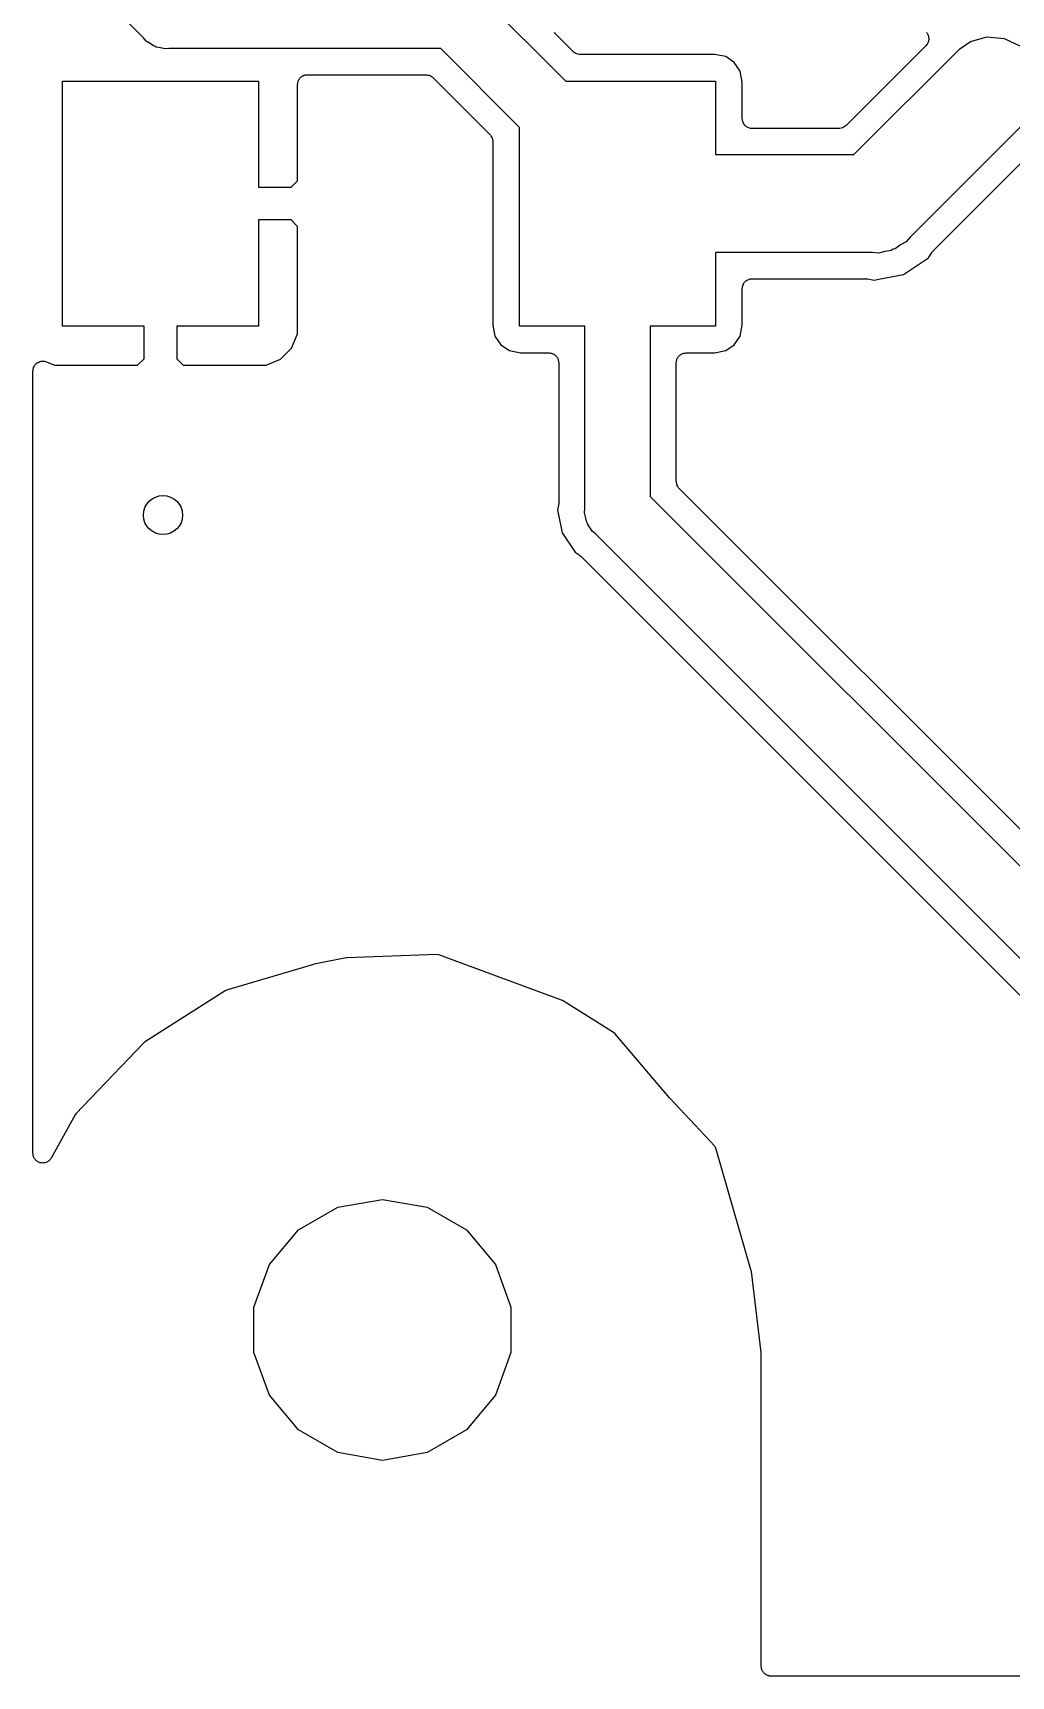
# Model space of a CAD drawing. Extents: x 86.1 to 122.5, y -104.2 to -55.1.
# Drawn here: x 86.13 to 93.74, y -104.24 to -91.46 of the extents above; entities that cross this region are included whole.
import ezdxf

# ---------------------------------------------------------------- set-up
doc = ezdxf.new("R2010")
doc.units = 0
doc.header["$MEASUREMENT"] = 0
doc.layers.add('BLACK', color=7, linetype='CONTINUOUS')

msp = doc.modelspace()

# ---------------------------------------------------------------- linework, layer by layer
at = {"layer": 'BLACK', "linetype": 'CONTINUOUS'}
for p, q in [((86.9904, -91.4975), (86.3025, -90.8096)), ((89.5955, -91.1539), (90.2752, -91.8337)), ((87.0121, -91.5233), (86.9904, -91.4975)), ((87.0413, -91.5401), (87.0121, -91.5233)), ((87.0689, -91.5595), (87.0413, -91.5401)), ((90.1921, -91.4626), (90.1877, -91.4546)), ((90.1953, -91.4653), (90.1921, -91.4626)), ((90.1976, -91.4688), (90.1953, -91.4653)), ((90.3316, -91.6027), (90.1976, -91.4688)), ((93.0808, -91.4552), (93.0855, -91.4599)), ((93.0855, -91.4599), (93.0883, -91.466)), ((93.0883, -91.5413), (93.0855, -91.5473)), ((93.0883, -91.466), (93.0921, -91.4714)), ((93.0921, -91.5358), (93.0883, -91.5413)), ((93.0921, -91.4714), (93.0939, -91.4779)), ((93.0939, -91.5294), (93.0921, -91.5358)), ((93.0939, -91.4779), (93.0967, -91.4839)), ((93.0967, -91.5233), (93.0939, -91.5294)), ((93.0967, -91.4839), (93.0973, -91.4905)), ((93.0973, -91.5167), (93.0967, -91.5233)), ((93.0973, -91.4905), (93.099, -91.497)), ((93.099, -91.5103), (93.0973, -91.5167)), ((93.099, -91.497), (93.0984, -91.5036)), ((93.0984, -91.5036), (93.099, -91.5103)), ((93.3403, -91.5815), (93.4226, -91.5239)), ((93.4226, -91.5239), (93.5524, -91.4891)), ((93.5524, -91.4891), (93.6863, -91.5008)), ((93.6863, -91.5008), (93.808, -91.5576)), ((87.0798, -91.5624), (87.0689, -91.5595)), ((87.0897, -91.5681), (87.0798, -91.5624)), ((87.1229, -91.5739), (87.0897, -91.5681)), ((87.1554, -91.5826), (87.1229, -91.5739)), ((87.189, -91.5797), (87.1554, -91.5826)), ((89.3028, -91.5797), (87.189, -91.5797)), ((89.916, -92.1929), (89.3028, -91.5797)), ((90.3343, -91.6046), (90.3316, -91.6027)), ((90.3365, -91.6072), (90.3343, -91.6046)), ((90.3451, -91.6122), (90.3365, -91.6072)), ((90.3533, -91.6179), (90.3451, -91.6122)), ((90.3565, -91.6188), (90.3533, -91.6179)), ((90.3594, -91.6204), (90.3565, -91.6188)), ((90.3692, -91.6222), (90.3594, -91.6204)), ((90.3788, -91.6247), (90.3692, -91.6222)), ((90.3822, -91.6244), (90.3788, -91.6247)), ((90.3855, -91.625), (90.3822, -91.6244)), ((91.4325, -91.625), (90.3855, -91.625)), ((91.5193, -91.6423), (91.4325, -91.625)), ((91.5865, -91.6872), (91.5193, -91.6423)), ((93.077, -91.5575), (92.4548, -92.1797)), ((92.5166, -92.4052), (93.3403, -91.5815)), ((93.0808, -91.552), (93.077, -91.5575)), ((93.0855, -91.5473), (93.0808, -91.552)), ((88.216, -91.8007), (88.2218, -91.7974)), ((88.2218, -91.7974), (88.2269, -91.7931)), ((88.2269, -91.7931), (88.2332, -91.7908)), ((88.2332, -91.7908), (88.2389, -91.7875)), ((88.2389, -91.7875), (88.2455, -91.7863)), ((88.2455, -91.7863), (88.2518, -91.7841)), ((88.2518, -91.7841), (88.2584, -91.7841)), ((88.2584, -91.7841), (88.265, -91.7829)), ((88.265, -91.7829), (89.1871, -91.7829)), ((89.1871, -91.7829), (89.1904, -91.7835)), ((89.1904, -91.7835), (89.1937, -91.7832)), ((89.1937, -91.7832), (89.2033, -91.7858)), ((89.2033, -91.7858), (89.2131, -91.7875)), ((89.2131, -91.7875), (89.216, -91.7892)), ((89.216, -91.7892), (89.2193, -91.79)), ((89.2193, -91.79), (89.2274, -91.7958)), ((89.2274, -91.7958), (89.236, -91.8007)), ((91.6314, -91.7544), (91.5865, -91.6872)), ((91.6487, -91.8412), (91.6314, -91.7544)), ((86.36, -93.7387), (86.36, -91.8337)), ((86.36, -91.8337), (87.884, -91.8337)), ((87.884, -91.8337), (87.884, -92.6592)), ((88.1888, -91.8591), (88.19, -91.8525)), ((88.1888, -92.6086), (88.1888, -91.8591)), ((88.19, -91.8459), (88.1922, -91.8396)), ((88.19, -91.8525), (88.19, -91.8459)), ((88.1922, -91.8396), (88.1934, -91.833)), ((88.1934, -91.833), (88.1967, -91.8273)), ((88.1967, -91.8273), (88.199, -91.821)), ((88.199, -91.821), (88.2033, -91.8159)), ((88.2033, -91.8159), (88.2066, -91.8101)), ((88.2066, -91.8101), (88.2117, -91.8058)), ((88.2117, -91.8058), (88.216, -91.8007)), ((89.236, -91.8007), (89.2382, -91.8033)), ((89.2382, -91.8033), (89.2409, -91.8052)), ((89.2409, -91.8052), (89.685, -92.2493)), ((90.2752, -91.8337), (91.44, -91.8337)), ((91.44, -91.8337), (91.44, -92.4052)), ((91.6487, -92.1258), (91.6487, -91.8412)), ((91.6498, -92.1324), (91.6487, -92.1258)), ((91.6498, -92.139), (91.6498, -92.1324)), ((91.6521, -92.1453), (91.6498, -92.139)), ((91.6533, -92.1519), (91.6521, -92.1453)), ((91.6566, -92.1576), (91.6533, -92.1519)), ((91.6589, -92.1639), (91.6566, -92.1576)), ((91.6632, -92.169), (91.6589, -92.1639)), ((91.6665, -92.1748), (91.6632, -92.169)), ((91.6716, -92.1791), (91.6665, -92.1748)), ((91.6759, -92.1842), (91.6716, -92.1791)), ((92.452, -92.1816), (92.4499, -92.1842)), ((92.4548, -92.1797), (92.452, -92.1816)), ((93.871, -92.1285), (92.9556, -93.0438)), ((89.685, -92.2493), (89.6869, -92.252)), ((89.6869, -92.252), (89.6895, -92.2542)), ((89.6895, -92.2542), (89.6945, -92.2628)), ((89.6945, -92.2628), (89.7002, -92.271)), ((89.7002, -92.271), (89.7011, -92.2742)), ((89.7011, -92.2742), (89.7027, -92.2771)), ((89.7027, -92.2771), (89.7045, -92.2869)), ((89.7045, -92.2869), (89.707, -92.2965)), ((89.707, -92.2965), (89.7067, -92.2999)), ((89.7067, -92.2999), (89.7073, -92.3032)), ((89.7073, -92.3032), (89.7073, -93.7312)), ((89.916, -93.7387), (89.916, -92.1929)), ((91.6817, -92.1875), (91.6759, -92.1842)), ((91.6868, -92.1918), (91.6817, -92.1875)), ((91.693, -92.1941), (91.6868, -92.1918)), ((91.6988, -92.1974), (91.693, -92.1941)), ((91.7054, -92.1986), (91.6988, -92.1974)), ((91.7116, -92.2008), (91.7054, -92.1986)), ((91.7183, -92.2008), (91.7116, -92.2008)), ((91.7249, -92.202), (91.7183, -92.2008)), ((92.4009, -92.202), (91.7249, -92.202)), ((92.4042, -92.2014), (92.4009, -92.202)), ((92.4075, -92.2017), (92.4042, -92.2014)), ((92.4172, -92.1991), (92.4075, -92.2017)), ((92.427, -92.1974), (92.4172, -92.1991)), ((92.4299, -92.1957), (92.427, -92.1974)), ((92.4331, -92.1949), (92.4299, -92.1957)), ((92.4413, -92.1891), (92.4331, -92.1949)), ((92.4499, -92.1842), (92.4413, -92.1891)), ((91.44, -92.4052), (92.5166, -92.4052)), ((93.1335, -93.1533), (93.9328, -92.354)), ((87.884, -92.6592), (88.1382, -92.6592)), ((88.1382, -92.6592), (88.1888, -92.6086)), ((87.884, -92.9132), (87.884, -93.7387)), ((88.1382, -92.9132), (87.884, -92.9132)), ((88.1888, -92.9638), (88.1382, -92.9132)), ((88.1888, -93.7993), (88.1888, -92.9638)), ((92.9556, -93.0438), (92.9231, -93.0826)), ((92.6578, -93.1672), (91.44, -93.1672)), ((91.44, -93.1672), (91.44, -93.7387)), ((92.7082, -93.1716), (92.6578, -93.1672)), ((92.757, -93.1585), (92.7082, -93.1716)), ((92.8068, -93.1497), (92.757, -93.1585)), ((92.8215, -93.1412), (92.8068, -93.1497)), ((92.8379, -93.1368), (92.8215, -93.1412)), ((92.8793, -93.1078), (92.8379, -93.1368)), ((92.9231, -93.0826), (92.8793, -93.1078)), ((93.0956, -93.2074), (93.1241, -93.1648)), ((93.1241, -93.1648), (93.1292, -93.1594)), ((93.1292, -93.1594), (93.1335, -93.1533)), ((92.9024, -93.3365), (93.0956, -93.2074)), ((91.6487, -93.4466), (91.6498, -93.44)), ((91.6487, -93.7312), (91.6487, -93.4466)), ((91.6498, -93.4334), (91.6521, -93.4271)), ((91.6498, -93.44), (91.6498, -93.4334)), ((91.6521, -93.4271), (91.6533, -93.4205)), ((91.6533, -93.4205), (91.6566, -93.4148)), ((91.6566, -93.4148), (91.6589, -93.4085)), ((91.6589, -93.4085), (91.6632, -93.4034)), ((91.6632, -93.4034), (91.6665, -93.3976)), ((91.6665, -93.3976), (91.6716, -93.3933)), ((91.6716, -93.3933), (91.6759, -93.3882)), ((91.6759, -93.3882), (91.6817, -93.3849)), ((91.6817, -93.3849), (91.6868, -93.3806)), ((91.6868, -93.3806), (91.693, -93.3783)), ((91.693, -93.3783), (91.6988, -93.375)), ((91.6988, -93.375), (91.7054, -93.3738)), ((91.7054, -93.3738), (91.7116, -93.3716)), ((91.7116, -93.3716), (91.7183, -93.3716)), ((91.7183, -93.3716), (91.7249, -93.3704)), ((91.7249, -93.3704), (92.6094, -93.3704)), ((92.6094, -93.3704), (92.6168, -93.3717)), ((92.6168, -93.3717), (92.6243, -93.3719)), ((92.6243, -93.3719), (92.6744, -93.3818)), ((92.6744, -93.3818), (92.7246, -93.3719)), ((92.7246, -93.3719), (92.9024, -93.3365)), ((92.7246, -93.3719), (92.7246, -93.3719)), ((86.995, -93.7387), (86.36, -93.7387)), ((86.995, -93.9929), (86.995, -93.7387)), ((87.884, -93.7387), (87.249, -93.7387)), ((87.249, -93.7387), (87.249, -93.9929)), ((88.1424, -93.9114), (88.1888, -93.7993)), ((89.7073, -93.7312), (89.7246, -93.818)), ((89.7246, -93.818), (89.7695, -93.8852)), ((90.424, -93.7387), (89.916, -93.7387)), ((90.424, -94.2689), (90.424, -93.7387)), ((91.44, -93.7387), (90.932, -93.7387)), ((90.932, -93.7387), (90.932, -95.0638)), ((91.5865, -93.8852), (91.6314, -93.818)), ((91.6314, -93.818), (91.6487, -93.7312)), ((88.0567, -93.9971), (88.1424, -93.9114)), ((89.7695, -93.8852), (89.8367, -93.9301)), ((89.8367, -93.9301), (89.9235, -93.9474)), ((89.9235, -93.9474), (90.1446, -93.9474)), ((90.1446, -93.9474), (90.1512, -93.9485)), ((90.1512, -93.9485), (90.1578, -93.9485)), ((90.1578, -93.9485), (90.1641, -93.9508)), ((90.1641, -93.9508), (90.1707, -93.952)), ((90.1707, -93.952), (90.1764, -93.9553)), ((90.1764, -93.9553), (90.1827, -93.9576)), ((90.1827, -93.9576), (90.1878, -93.9619)), ((90.1878, -93.9619), (90.1936, -93.9652)), ((90.1936, -93.9652), (90.1979, -93.9703)), ((90.1979, -93.9703), (90.203, -93.9746)), ((91.153, -93.9746), (91.1581, -93.9703)), ((91.1581, -93.9703), (91.1624, -93.9652)), ((91.1624, -93.9652), (91.1682, -93.9619)), ((91.1682, -93.9619), (91.1733, -93.9576)), ((91.1733, -93.9576), (91.1796, -93.9553)), ((91.1796, -93.9553), (91.1853, -93.952)), ((91.1853, -93.952), (91.1919, -93.9508)), ((91.1919, -93.9508), (91.1982, -93.9485)), ((91.1982, -93.9485), (91.2048, -93.9485)), ((91.2048, -93.9485), (91.2114, -93.9474)), ((91.2114, -93.9474), (91.4325, -93.9474)), ((91.4325, -93.9474), (91.5193, -93.9301)), ((91.5193, -93.9301), (91.5865, -93.8852)), ((86.1302, -94.0875), (86.1316, -94.0793)), ((86.1302, -100.175), (86.1302, -94.0875)), ((86.1316, -94.0793), (86.132, -94.071)), ((86.132, -94.071), (86.1339, -94.0663)), ((86.1339, -94.0663), (86.1348, -94.0614)), ((86.1348, -94.0614), (86.139, -94.0542)), ((86.139, -94.0542), (86.1421, -94.0465)), ((86.1421, -94.0465), (86.1455, -94.0428)), ((86.1455, -94.0428), (86.148, -94.0385)), ((86.148, -94.0385), (86.1544, -94.0331)), ((86.1544, -94.0331), (86.16, -94.027)), ((86.16, -94.027), (86.1645, -94.0247)), ((86.1645, -94.0247), (86.1683, -94.0215)), ((86.1683, -94.0215), (86.1761, -94.0186)), ((86.1761, -94.0186), (86.1835, -94.0148)), ((86.1835, -94.0148), (86.1885, -94.0141)), ((86.1885, -94.0141), (86.1932, -94.0124)), ((86.1932, -94.0124), (86.2015, -94.0124)), ((86.2015, -94.0124), (86.2097, -94.0113)), ((86.2097, -94.0113), (86.2146, -94.0124)), ((86.2146, -94.0124), (86.2196, -94.0124)), ((86.2196, -94.0124), (86.2274, -94.0153)), ((86.2274, -94.0153), (86.2356, -94.0171)), ((86.2356, -94.0171), (86.2994, -94.0435)), ((86.2994, -94.0435), (86.9444, -94.0435)), ((86.9444, -94.0435), (86.995, -93.9929)), ((87.249, -93.9929), (87.2996, -94.0435)), ((87.2996, -94.0435), (87.9446, -94.0435)), ((87.9446, -94.0435), (88.0567, -93.9971)), ((90.203, -93.9746), (90.2063, -93.9804)), ((90.2063, -93.9804), (90.2106, -93.9855)), ((90.2106, -93.9855), (90.2129, -93.9917)), ((90.2129, -93.9917), (90.2162, -93.9975)), ((90.2162, -93.9975), (90.2174, -94.0041)), ((90.2174, -94.0041), (90.2196, -94.0103)), ((90.2196, -94.0103), (90.2196, -94.017)), ((90.2196, -94.017), (90.2208, -94.0236)), ((90.2208, -94.0236), (90.2208, -94.2992)), ((91.1352, -94.0236), (91.1364, -94.017)), ((91.1352, -94.9481), (91.1352, -94.0236)), ((91.1364, -94.0103), (91.1386, -94.0041)), ((91.1364, -94.017), (91.1364, -94.0103)), ((91.1386, -94.0041), (91.1398, -93.9975)), ((91.1398, -93.9975), (91.1431, -93.9917)), ((91.1431, -93.9917), (91.1454, -93.9855)), ((91.1454, -93.9855), (91.1497, -93.9804)), ((91.1497, -93.9804), (91.153, -93.9746)), ((90.2208, -94.2992), (90.2208, -94.2992)), ((90.2208, -94.2992), (90.2208, -95.1165)), ((90.424, -95.1579), (90.424, -94.2689)), ((90.424, -94.2689), (90.424, -94.2689)), ((91.1358, -94.9514), (91.1352, -94.9481)), ((91.1355, -94.9547), (91.1358, -94.9514)), ((91.1381, -94.9643), (91.1355, -94.9547)), ((91.1398, -94.9741), (91.1381, -94.9643)), ((91.1415, -94.977), (91.1398, -94.9741)), ((91.1423, -94.9803), (91.1415, -94.977)), ((91.1481, -94.9884), (91.1423, -94.9803)), ((91.153, -94.9971), (91.1481, -94.9884)), ((90.2208, -95.1165), (90.2195, -95.1239)), ((90.932, -95.0638), (94.3109, -98.4427)), ((91.1556, -94.9992), (91.153, -94.9971)), ((91.1575, -95.002), (91.1556, -94.9992)), ((94.3727, -98.2172), (91.1575, -95.002)), ((90.2193, -95.1314), (90.2118, -95.169)), ((90.2118, -95.169), (90.2193, -95.2067)), ((90.2195, -95.1239), (90.2193, -95.1314)), ((90.2193, -95.2067), (90.2193, -95.2067)), ((90.2193, -95.2067), (90.2473, -95.3474)), ((90.4211, -95.1915), (90.424, -95.1579)), ((90.4298, -95.224), (90.4211, -95.1915)), ((90.4356, -95.2572), (90.4298, -95.224)), ((90.2473, -95.3474), (90.3484, -95.4986)), ((90.4413, -95.2671), (90.4356, -95.2572)), ((90.4442, -95.278), (90.4413, -95.2671)), ((90.4636, -95.3056), (90.4442, -95.278)), ((90.4804, -95.3348), (90.4636, -95.3056)), ((90.5062, -95.3565), (90.4804, -95.3348)), ((94.0182, -98.8685), (90.5062, -95.3565)), ((90.3484, -95.4986), (90.3803, -95.52)), ((90.3803, -95.52), (90.3857, -95.5252)), ((90.3857, -95.5252), (90.3919, -95.5295)), ((90.3919, -95.5295), (93.8452, -98.9828)), ((88.5668, -98.6542), (88.3175, -98.7041)), ((88.5729, -98.6535), (88.5668, -98.6542)), ((89.2736, -98.6285), (88.5729, -98.6535)), ((89.288, -98.6308), (89.2736, -98.6285)), ((90.2425, -98.9824), (89.288, -98.6308)), ((88.3142, -98.7049), (87.6351, -98.9061)), ((88.3175, -98.7041), (88.3142, -98.7049)), ((87.6255, -98.9105), (86.9988, -99.3115)), ((87.6351, -98.9061), (87.6255, -98.9105)), ((90.2495, -98.9859), (90.2425, -98.9824)), ((90.6476, -99.2347), (90.2495, -98.9859)), ((86.9918, -99.3173), (86.465, -99.8693)), ((86.9988, -99.3115), (86.9918, -99.3173)), ((90.6564, -99.2423), (90.6476, -99.2347)), ((91.0833, -99.7445), (90.6564, -99.2423)), ((91.0846, -99.7456), (91.0833, -99.7445)), ((91.0856, -99.7471), (91.0846, -99.7456)), ((91.4339, -100.12), (91.0856, -99.7471)), ((86.4592, -99.877), (86.273, -100.212)), ((86.465, -99.8693), (86.4592, -99.877)), ((86.1315, -100.182), (86.1302, -100.175)), ((86.1316, -100.19), (86.1315, -100.182)), ((86.1337, -100.195), (86.1316, -100.19)), ((86.1348, -100.201), (86.1337, -100.195)), ((86.1384, -100.208), (86.1348, -100.201)), ((86.141, -100.214), (86.1384, -100.208)), ((86.145, -100.219), (86.141, -100.214)), ((86.148, -100.224), (86.145, -100.219)), ((86.1536, -100.229), (86.148, -100.224)), ((86.1584, -100.234), (86.1536, -100.229)), ((86.1637, -100.237), (86.1584, -100.234)), ((86.1683, -100.241), (86.1637, -100.237)), ((86.2501, -100.237), (86.2445, -100.241)), ((86.2563, -100.233), (86.2501, -100.237)), ((86.2601, -100.228), (86.2563, -100.233)), ((86.2648, -100.224), (86.2601, -100.228)), ((86.2684, -100.218), (86.2648, -100.224)), ((86.273, -100.212), (86.2684, -100.218)), ((91.4425, -100.135), (91.4339, -100.12)), ((91.7185, -101.089), (91.4425, -100.135)), ((86.1752, -100.244), (86.1683, -100.241)), ((86.1815, -100.247), (86.1752, -100.244)), ((86.1875, -100.248), (86.1815, -100.247)), ((86.1932, -100.25), (86.1875, -100.248)), ((86.2005, -100.25), (86.1932, -100.25)), ((86.2077, -100.251), (86.2005, -100.25)), ((86.2136, -100.25), (86.2077, -100.251)), ((86.2196, -100.25), (86.2136, -100.25)), ((86.2265, -100.248), (86.2196, -100.25)), ((86.2336, -100.246), (86.2265, -100.248)), ((86.2388, -100.243), (86.2336, -100.246)), ((86.2445, -100.241), (86.2388, -100.243)), ((88.1965, -100.771), (88.5019, -100.595)), ((88.5019, -100.595), (88.8492, -100.534)), ((88.8492, -100.534), (89.1965, -100.595)), ((89.1965, -100.595), (89.5019, -100.771)), ((87.9698, -101.041), (88.1965, -100.771)), ((89.5019, -100.771), (89.7286, -101.041)), ((87.8492, -101.373), (87.9698, -101.041)), ((89.7286, -101.041), (89.8492, -101.373)), ((91.7198, -101.095), (91.7185, -101.089)), ((91.7953, -101.725), (91.7198, -101.095)), ((87.8492, -101.726), (87.8492, -101.373)), ((89.8492, -101.373), (89.8492, -101.726)), ((87.9698, -102.057), (87.8492, -101.726)), ((89.8492, -101.726), (89.7286, -102.057)), ((91.7956, -101.729), (91.7953, -101.725)), ((91.7956, -104.167), (91.7956, -101.729)), ((88.1965, -102.327), (87.9698, -102.057)), ((89.7286, -102.057), (89.5019, -102.327)), ((88.5019, -102.503), (88.1965, -102.327)), ((89.5019, -102.327), (89.1965, -102.503)), ((88.8492, -102.565), (88.5019, -102.503)), ((89.1965, -102.503), (88.8492, -102.565)), ((91.7968, -104.173), (91.7956, -104.167)), ((91.7968, -104.18), (91.7968, -104.173)), ((91.799, -104.186), (91.7968, -104.18)), ((91.8002, -104.193), (91.799, -104.186)), ((91.8035, -104.198), (91.8002, -104.193)), ((91.8058, -104.205), (91.8035, -104.198)), ((91.8101, -104.21), (91.8058, -104.205)), ((91.8134, -104.216), (91.8101, -104.21)), ((91.8185, -104.22), (91.8134, -104.216)), ((91.8228, -104.225), (91.8185, -104.22)), ((91.8286, -104.228), (91.8228, -104.225)), ((91.8337, -104.233), (91.8286, -104.228)), ((91.84, -104.235), (91.8337, -104.233)), ((91.8457, -104.238), (91.84, -104.235)), ((91.8523, -104.239), (91.8457, -104.238)), ((91.8586, -104.242), (91.8523, -104.239)), ((91.8652, -104.242), (91.8586, -104.242)), ((91.8718, -104.243), (91.8652, -104.242)), ((106.938, -104.243), (91.8718, -104.243))]:
    msp.add_line(p, q, dxfattribs=at)
at = {"layer": 'BLACK'}
msp.add_circle((87.1423, -95.2094), 0.1524, dxfattribs=at)

doc.saveas('drawing.dxf')
